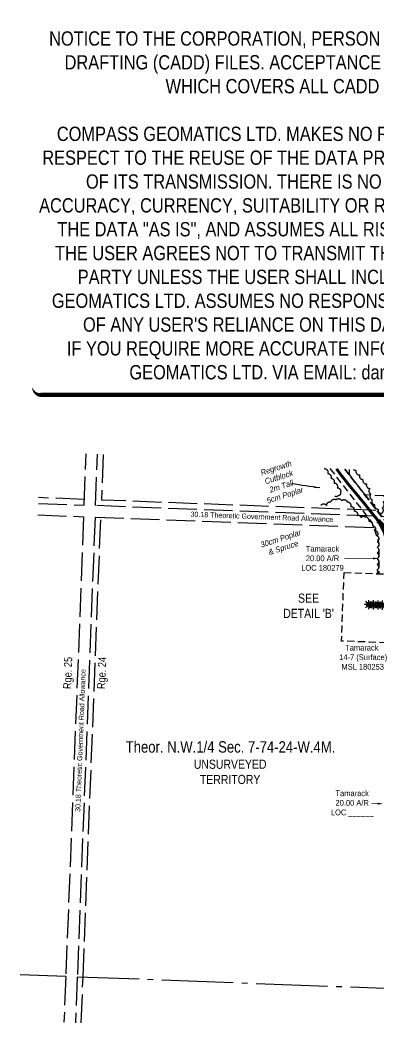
# Model space of a CAD drawing. Extents: x 327443 to 331974, y 6141950 to 6143778.
# Drawn here: x 328992 to 329619, y 6142025 to 6143778 of the extents above; entities that cross this region are included whole.
import ezdxf
from ezdxf.enums import TextEntityAlignment as Align

# ---------------------------------------------------------------- set-up
doc = ezdxf.new("R2010")
doc.units = 0
doc.header["$LTSCALE"] = 5
doc.header["$PDSIZE"] = 0.5
for name, pattern in [('0', [1, 1, 0]), ('foc-ACCESSROAD', [3.75, 2.5, -1.25]), ('foc-QUARTERLINE', [33, 25, -3, 2, -3]), ('foc-UNSURVEYED', [12.5, 10, -2.5]), ('HIDDEN2', [4.7625, 3.175, -1.5875])]:
    doc.linetypes.add(name, pattern=pattern)
doc.layers.get('Defpoints').update_dxf_attribs({"color": 9})
for name, color, linetype in [('AS-ROADS', 254, 'Continuous'), ('C-AR', 13, 'foc-ACCESSROAD'), ('C-SYMBOL', 7, 'Continuous'), ('C-WS', 13, 'foc-ACCESSROAD'), ('C-WS-S', 8, 'Continuous'), ('D-TXT', 6, 'Continuous'), ('DETAIL-T', 7, 'Continuous'), ('L-QSEC', 8, 'foc-QUARTERLINE'), ('L-ROAD-T', 7, 'Continuous'), ('L-UNS-T', 3, 'Continuous'), ('L-USEC', 7, 'foc-UNSURVEYED'), ('T-BUSH', 110, '0'), ('T-EXISTING RTF', 220, 'HIDDEN2')]:
    doc.layers.add(name, color=color, linetype=linetype)
doc.layers.add('C-AR-T', color=13, linetype='Continuous', lineweight=9)
doc.layers.add('C-WS-T', color=13, linetype='Continuous', lineweight=9)
doc.layers.add('DISCLAIMER', color=7, linetype='Continuous', plot=False)
doc.styles.add('175L', font='ARIALN.TTF', dxfattribs={"height": 20})
doc.styles.add('80', font='ARIALN.TTF', dxfattribs={"height": 10})
doc.styles.add('80CG', font='ARIALN.TTF', dxfattribs={"height": 10})
doc.styles.add('80L', font='ARIALN.TTF', dxfattribs={"height": 10})
doc.dimstyles.new('Compass 5 000', dxfattribs={"dimscale": 5, "dimtxt": 9, "dimasz": 2, "dimexe": 0.2, "dimexo": 0.0625, "dimgap": 0.5, "dimtad": 0, "dimtih": 1, "dimtoh": 1, "dimzin": 0, "dimdsep": 46, "dimtxsty": '80CG', "dimcen": 0.1, "dimse1": 1, "dimse2": 1, "dimclrd": 256, "dimclrt": 256, "dimaunit": 1, "dimadec": 4, "dimazin": 0, "dimtfac": 0.06, "dimtofl": 0, "dimtmove": 0, "dimatfit": 1, "dimfxl": 0.2, "dimtolj": 1, "dimtzin": 0, "dimlwd": -1, "dimarcsym": 0})

# ---------------------------------------------------------------- blocks, each defined once
blk = doc.blocks.new('*D379')
at = {"layer": 'C-AR-T', "transparency": 16777216}
for p, q in [((329609.1, 6142837.1), (329555, 6142837.3)), ((329649.1, 6142836.9), (329659.1, 6142836.9))]:
    blk.add_line(p, q, dxfattribs=at)
for points in [[(329609.1, 6142838.8), (329609, 6142835.4), (329619.1, 6142837.1)], [(329649.1, 6142838.6), (329649, 6142835.3), (329639.1, 6142837)]]:
    blk.add_solid(points, dxfattribs=at)
at = {"layer": 'Defpoints', "color": 0, "transparency": 16777216}
for p in [(329619.1, 6142854.9), (329639.1, 6142854.8), (329619.1, 6142837.1)]:
    blk.add_point(p, dxfattribs=at)
at = {"layer": 'C-AR-T', "transparency": 16777216, "insert": (329520.6, 6142837.3), "char_height": 10, "attachment_point": 5, "style": '80CG', "bg_fill": 3, "box_fill_scale": 1.1, "bg_fill_color": 256, "bg_fill_true_color": 13158600, "bg_fill_transparency": 0}
blk.add_mtext('\\A1;Tamarack\\P20.00 A/R\\PLOC 180279', dxfattribs=at)
blk = doc.blocks.new('GAS')
h = blk.add_hatch(color=255)
h.dxf.hatch_style = 1
edge = h.paths.add_edge_path()
edge.add_arc((0, 0), 0.9, 0, 360)
for p, q in [((-0.81, 0), (-1.62, 0)), ((-0.57, 0.57), (-1.14, 1.14)), ((0, 0.81), (0, 1.62)), ((0.57, 0.57), (1.14, 1.14)), ((1.62, 0), (0.81, 0)), ((-0.57, -0.57), (-1.14, -1.14)), ((0, -0.81), (0, -1.62)), ((1.14, -1.14), (0.57, -0.57))]:
    blk.add_line(p, q)
blk.add_circle((0, 0), 0.8)
blk = doc.blocks.new('*D382')
at = {"layer": 'C-AR-T', "transparency": 16777216}
for p, q in [((329617.1, 6142408.3), (329607.1, 6142408.4)), ((329657.1, 6142408.2), (329667.1, 6142408.2))]:
    blk.add_line(p, q, dxfattribs=at)
for points in [[(329617.1, 6142410), (329617.1, 6142406.7), (329627.1, 6142408.3)], [(329657.1, 6142409.9), (329657.1, 6142406.5), (329647.1, 6142408.2)]]:
    blk.add_solid(points, dxfattribs=at)
at = {"layer": 'Defpoints', "color": 0, "transparency": 16777216}
for p in [(329627.1, 6142409.1), (329627.1, 6142408.3), (329647.1, 6142409)]:
    blk.add_point(p, dxfattribs=at)
at = {"layer": 'C-AR-T', "transparency": 16777216, "insert": (329572.5, 6142408.4), "char_height": 10, "attachment_point": 5, "style": '80CG'}
blk.add_mtext('\\A1;Tamarack\\P20.00 A/R\\PLOC ______', dxfattribs=at)
blk = doc.blocks.new('Disclaimer_Legal')
at = {"layer": 'DISCLAIMER', "color": 254, "flags": 128}
blk.add_lwpolyline([(-3612.9, -1104.6, 37.5, 37.5, 0), (4096.1, -1104.6, 37.5, 37.5, 0.414214), (4171.1, -1029.6, 37.5, 37.5, 0), (4171.1, 2078.7, 37.5, 0, 0.414214), (4096.1, 2153.7, 0, 0, 0), (-3612.9, 2153.7, 0, 0, 0.414214), (-3687.9, 2078.7, 0, 0, 0), (-3687.9, -1029.6, 0, 37.5, 0.414214)], format="xyseb", close=True, dxfattribs=at)
at = {"layer": 'DISCLAIMER', "color": 254, "insert": (241.6, 533.9), "char_height": 125, "width": 7717.568, "attachment_point": 5, "style": '80'}
blk.add_mtext('NOTICE TO THE CORPORATION, PERSON &/OR PERSONS REGARDING THIS COMPUTER AIDED DESIGN AND DRAFTING (CADD) FILES. ACCEPTANCE OF THE CADD DATA IS BASED ON THE FOLLOWING DISCLAIMER WHICH COVERS ALL CADD DATA RECIEVED FROM COMPASS GEOMATICS LTD.\\P{\\fArial Narrow|b1|i0|c0|p34;DISCLAIMER}\\PCOMPASS GEOMATICS LTD. MAKES NO REPRESENTATION OR WARRANTIES, EXPRESS OR IMPLIED, WITH RESPECT TO THE REUSE OF THE DATA PROVIDED HEREWITH, REGARDLESS OF ITS FORMAT OR THE MEANS OF ITS TRANSMISSION. THERE IS NO GUARANTEE OR REPRESENTATION TO THE USER AS TO THE ACCURACY, CURRENCY, SUITABILITY OR RELIABILITY OF THIS DATA FOR ANY PURPOSE. THE USER ACCEPTS THE DATA "AS IS", AND ASSUMES ALL RISKS ASSOCIATED WITH ITS USE. BY ACCEPTANCE OF THIS DATA, THE USER AGREES NOT TO TRANSMIT THIS DATA OR PROVIDE ACCESS OR ANY PART OF IT TO ANOTHER PARTY UNLESS THE USER SHALL INCLUDE WITH THE DATA A COPY OF THIS DISCLAIMER. COMPASS GEOMATICS LTD. ASSUMES NO RESPONSIBILITY FOR ACTUAL OR CONSEQUENTIAL DAMAGE AS A RESULT OF ANY USER\'S RELIANCE ON THIS DATA. THIS CADD FILE IS FOR ILLUSTRATION PURPOSES ONLY.\\PIF YOU REQUIRE MORE ACCURATE INFORMATION, PLEASE CONTACT DARCI ANGLEHART AT COMPASS GEOMATICS LTD. VIA EMAIL: darci.anglehart@compassgeomatics.ca OR CELL: 506-961-7292', dxfattribs=at)

msp = doc.modelspace()

# ---------------------------------------------------------------- linework, layer by layer
at = {"layer": 'AS-ROADS', "flags": 128}
for points, const_width in [([(329545.131, 6142993.646), (329553.774, 6142982.017), (329566.757, 6142965.717), (329579.895, 6142949.904), (329593.396, 6142933.529), (329605.921, 6142917.749), (329617.825, 6142903.27), (329628.373, 6142883.067), (329631.131, 6142873.25), (329633.261, 6142854.707), (329631.374, 6142820.37), (329636.06, 6142796.859)], 5), ([(329617.825, 6142903.27), (329635.223, 6142884.649), (329649.439, 6142873.361), (329823.098, 6142763.107), (329845.662, 6142749.967), (329852.761, 6142746.513), (329883.704, 6142731.689), (329926.901, 6142713.219), (330034.772, 6142666.698), (330110.99, 6142631.706), (330151.493, 6142613.588), (330171.579, 6142608.368), (330201.609, 6142604.887), (330293.898, 6142602.974)], 7.999)]:
    msp.add_lwpolyline(points, dxfattribs=dict(at, const_width=const_width))
at = {"layer": 'C-AR', "flags": 128}
msp.add_lwpolyline([(329533.669, 6142994.077), (329606.99, 6142899.744), (329619.174, 6142863.957), (329618.939, 6142810.258), (329638.934, 6142809.507), (329639.29, 6142890.774), (329559.761, 6142993.096)], dxfattribs=at)
at = {"layer": 'C-WS', "flags": 128}
msp.add_lwpolyline([(329559.86, 6142993.092), (329639.373, 6142890.769)], dxfattribs=at)
msp.add_lwpolyline([(329558.37, 6142812.55), (329678.29, 6142808.013), (329673.751, 6142688.115), (329553.85, 6142692.646)], close=True, dxfattribs=at)
at = {"layer": 'L-QSEC', "flags": 128}
for points in [[(329071.682, 6142106.119), (328991.75, 6142109.125)], [(329859.321, 6142076.495), (329091.785, 6142105.363)]]:
    msp.add_lwpolyline(points, dxfattribs=at)
at = {"layer": 'L-USEC', "flags": 128}
for points in [[(329103.653, 6142930.212), (329107.143, 6143020.185)], [(329123.755, 6142929.455), (329127.246, 6143019.428)], [(329137.291, 6143019.051), (329134.19, 6142939.123)], [(329104.042, 6142940.258), (329024.117, 6142943.413)], [(329023.727, 6142933.367), (329103.666, 6142930.211)], [(329925.541, 6142899.288), (329123.755, 6142929.455)], [(329925.948, 6142909.334), (329134.19, 6142939.123)], [(329022.947, 6142913.265), (329102.873, 6142910.11)], [(329102.873, 6142910.11), (329071.682, 6142106.119)], [(329122.974, 6142909.33), (329091.784, 6142105.339)], [(329101.83, 6142104.985), (329133.021, 6142908.975)], [(329122.975, 6142909.353), (329924.784, 6142879.186)], [(329071.682, 6142106.119), (329068.581, 6142026.191)], [(329091.784, 6142105.339), (329088.684, 6142025.435)], [(329098.73, 6142025.057), (329101.83, 6142104.985)]]:
    msp.add_lwpolyline(points, dxfattribs=at)
at = {"layer": 'T-BUSH', "flags": 128}
for points in [[(329524.569, 6142994.42, -0.01891926), (329524.366, 6142994.005, -0.52056705), (329529.676, 6142985.551, -0.52056705), (329535.269, 6142977.264, -0.52056705), (329540.863, 6142968.976, -0.52056705), (329546.456, 6142960.689, -0.52056705), (329552.05, 6142952.401, -0.52056705), (329547.549, 6142946.813, -0.52056705), (329542.541, 6142945.847)], [(329575.06, 6142992.52, 0.18834682), (329579.261, 6142991.083, 0.52056705), (329585.341, 6142983.145, 0.52056705), (329591.421, 6142975.208, 0.52056705), (329597.501, 6142967.27, 0.52056705), (329603.581, 6142959.333, 0.52056705), (329605.223, 6142949.538, 0.52056705), (329607.262, 6142939.763, 0.52056705), (329611.92, 6142931.15, 0.52056705), (329618.058, 6142923.256, 0.52056705), (329623.814, 6142915.853, 0.52056705), (329625.291, 6142925.742, 0.52056705), (329626.769, 6142935.63, 0.52056705), (329628.247, 6142945.519, 0.52056705), (329629.724, 6142955.408, 0.52056705), (329631.202, 6142965.297, 0.52056705), (329638.573, 6142971.816, 0.52056705), (329646.344, 6142978.107, 0.52056705), (329650.203, 6142987.167, 0.17517923), (329653.589, 6142989.565)], [(329518.158, 6142930.448, -0.52056705), (329527.991, 6142929.414, -0.52056705), (329535.376, 6142936.155, -0.52056705), (329544.362, 6142939.701, -0.52056705), (329554.266, 6142938.333, -0.52056705), (329563.738, 6142936.236, -0.52056705), (329569.701, 6142928.209, -0.52056705), (329575.663, 6142920.183, -0.52056705), (329581.625, 6142912.156, -0.52056705), (329587.93, 6142908.338, -0.52056705), (329594.852, 6142909.669, -0.52056705), (329601.357, 6142902.076, -0.52056705), (329607.863, 6142894.484, -0.52056705), (329612.617, 6142885.774, -0.52056705), (329616.238, 6142876.469, -0.52056705), (329616.508, 6142866.532, -0.52056705), (329616.387, 6142856.534, -0.52056705), (329616.267, 6142846.537, -0.52056705), (329616.147, 6142836.539, -0.52056705), (329616.027, 6142826.541, -0.52056705), (329615.907, 6142816.543, -0.52056705), (329615.845, 6142811.378, -0.52056705)]]:
    msp.add_lwpolyline(points, format="xyb", dxfattribs=at)
at = {"layer": 'T-EXISTING RTF', "flags": 128}
msp.add_lwpolyline([(329567.44, 6142992.807), (329567.001, 6142983.823), (329594.374, 6142948.62), (329671.405, 6142944.85), (329673.556, 6142988.814)], dxfattribs=at)

# ---------------------------------------------------------------- block references
at = {"color": 5, "xscale": 0.2, "yscale": 0.2, "zscale": 0.2}
msp.add_blockref('Disclaimer_Legal', (329750.768, 6143343.811), dxfattribs=at)
at = {"layer": 'C-WS-S', "color": 5, "xscale": 4.999557161326665, "yscale": 4.999557161326665, "zscale": 4.999557161326665, "rotation": 357.8401690827796}
for p in [(329601.591, 6142756.348), (329609.439, 6142756.044), (329617.54, 6142755.73), (329625.515, 6142755.421)]:
    msp.add_blockref('GAS', p, dxfattribs=at)

# ---------------------------------------------------------------- texts
at = {"layer": 'C-SYMBOL', "color": 3, "style": '175L'}
msp.add_text('Theor. N.W.1/4 Sec. 7-74-24-W.4M.', height=19.99698, dxfattribs=at).set_placement((329359.762, 6142491.647), align=Align.BOTTOM_CENTER)
at = {"layer": 'C-WS-T', "insert": (329542.765, 6142686.064), "char_height": 9.99911, "attachment_point": 1, "style": '80L'}
msp.add_mtext_dynamic_manual_height_columns('\\pi17.47772;Tamarack\\P\\pi7.12394;14-7 (Surface)\\P\\pi10.98785;MSL 180253', width=85.54442, gutter_width=49.996, heights=[0], dxfattribs=at)
at = {"layer": 'D-TXT', "color": 3, "style": '80L'}
msp.add_text('Rge. 24', height=13.9988, rotation=87.840169, dxfattribs=at).set_placement((329140.458, 6142608.555))
at = {"layer": 'D-TXT', "color": 3, "insert": (329067.017, 6142609.101), "char_height": 13.9988, "attachment_point": 1, "rotation": 87.840169, "style": '80L'}
msp.add_mtext_dynamic_manual_height_columns('Rge. 25', width=73.74872, gutter_width=47.496, heights=[0], dxfattribs=at)
at = {"layer": 'DETAIL-T', "color": 3, "insert": (329496.159, 6142754.351), "char_height": 15.9976, "width": 98.22895, "attachment_point": 5, "style": '80CG'}
msp.add_mtext("SEE\\PDETAIL 'B'", dxfattribs=at)
at = {"layer": 'L-ROAD-T', "style": '80L'}
msp.add_text('30.18 Theoretic Government Road Allowance', height=8.9992, rotation=87.798009, dxfattribs=at).set_placement((329097.276, 6142518.769), align=Align.MIDDLE_CENTER)
at = {"layer": 'L-UNS-T', "color": 3, "insert": (329359.105, 6142463.908), "char_height": 15.99758, "attachment_point": 5, "style": '80L'}
msp.add_mtext_dynamic_manual_height_columns('UNSURVEYED TERRITORY', width=126.43286, gutter_width=47.507, heights=[0], dxfattribs=at)
at = {"layer": 'T-BUSH', "char_height": 9.99911, "attachment_point": 1, "rotation": 17.840169, "style": '80L'}
for s, width, insert in [('\\pi5.43492;{\\fArial Narrow|b0|i1|c0|p34;\\C48;Regrowth \\P\\pi7.44361;Cutblock\\P\\pi10.83349;2m Tall\\C256;\\P\\pi0.44901;5cm Poplar}', 59.03065, (329406.1, 6142989.844)), ('\\pi14.03492;{\\fArial Narrow|b0|i1|c0|p34;30cm Poplar\\P\\pi23.40312;& Spruce}', 92.74351, (329397.538, 6142861.12))]:
    msp.add_mtext_dynamic_manual_height_columns(s, width=width, gutter_width=49.996, heights=[0], dxfattribs=dict(at, insert=insert))

# ---------------------------------------------------------------- dimensions: what is measured, and where the dimension line sits
at = {"layer": 'C-AR-T'}
dim = msp.add_aligned_dim(p1=(329647.059, 6142409.003), p2=(329627.062, 6142409.067), distance=0.765, text='Tamarack\\P20.00 A/R\\PLOC ______', dimstyle='Compass 5 000', dxfattribs=at)
dim.commit()
dim.dimension.update_dxf_attribs({"geometry": '*D382', "text_midpoint": (329572.455, 6142408.367)})

# ---------------------------------------------------------------- leaders
at = {"layer": 'T-BUSH', "path_type": 1}
msp.add_leader([(329515.994, 6142960.392), (329466.672, 6142967.594)], dimstyle='Compass 5 000', override={"dimgap": 0.5, "dimtad": 0}, dxfattribs=at)

# ---------------------------------------------------------------- next in the draw order: texts
at = {"layer": 'L-ROAD-T', "insert": (329414.823, 6142914.401), "char_height": 8.9992, "width": 226.97919, "attachment_point": 2, "rotation": 357.840169, "style": '80L', "bg_fill": 3, "box_fill_scale": 1.15, "bg_fill_color": 256, "bg_fill_true_color": 256, "bg_fill_transparency": 0}
msp.add_mtext('30.18 Theoretic Government Road Allowance', dxfattribs=at)

# ---------------------------------------------------------------- next in the draw order: dimensions: what is measured, and where the dimension line sits
at = {"layer": 'C-AR-T'}
dim = msp.add_linear_dim(base=(329619.057, 6142837.066), p1=(329639.133, 6142854.783), p2=(329619.135, 6142854.871), angle=179.748852, text='Tamarack\\P20.00 A/R\\PLOC 180279', dimstyle='Compass 5 000', override={"dimtfill": 1}, dxfattribs=at)
dim.commit()
dim.dimension.update_dxf_attribs({"geometry": '*D379', "text_midpoint": (329520.641, 6142837.347), "dimtype": 161})

doc.saveas('drawing.dxf')
